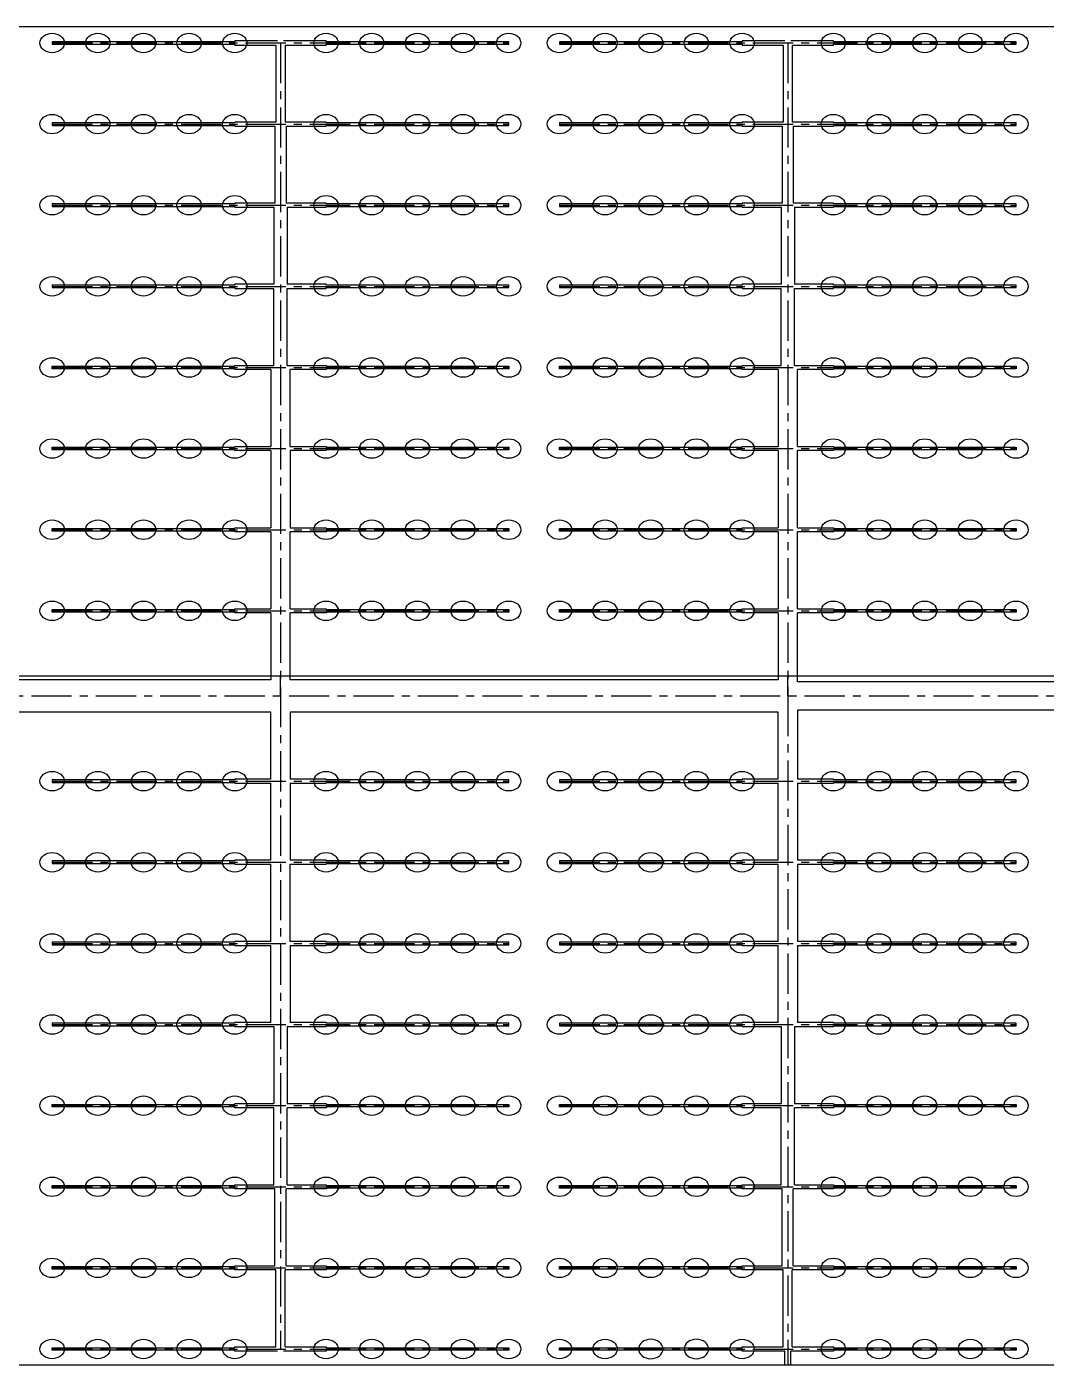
# Model space of a CAD drawing. Header units: millimetres. Extents: x 738100 to 1284508, y 138373 to 260796.
# Drawn here: x 815900 to 823938, y 175808 to 186368 of the extents above; entities that cross this region are included whole.
import ezdxf

# ---------------------------------------------------------------- set-up
doc = ezdxf.new("R2010")
doc.units = ezdxf.units.MM
doc.linetypes.add('CENTER', pattern=[50.8, 31.75, -6.35, 6.35, -6.35])
doc.layers.add('轴线', color=6, linetype='CENTER')

msp = doc.modelspace()

# ---------------------------------------------------------------- linework, layer by layer
at = {"lineweight": -3, "ltscale": 100}
for p, q in [((843900.494, 186367.633), (779900.494, 186367.633)), ((779900.494, 181247.633), (843900.494, 181247.633)), ((779900.494, 175809.486), (843900.494, 175809.486)), ((843900.494, 175807.633), (779900.494, 175807.633))]:
    msp.add_line(p, q, dxfattribs=at)
at = {"ltscale": 10}
for p, q in [((816100.494, 186249.873), (816100.494, 186229.393)), ((817540.494, 186249.873), (816100.494, 186249.873)), ((816100.494, 186229.393), (817540.494, 186229.393)), ((817876.494, 186255.633), (817540.494, 186255.633)), ((817540.494, 186255.633), (817540.494, 186249.873)), ((817540.494, 186229.393), (817540.494, 186223.633)), ((817540.494, 186223.633), (817864.494, 186223.633)), ((817864.494, 186223.633), (817864.494, 185615.633)), ((818260.494, 186255.633), (817924.494, 186255.633)), ((817936.494, 186223.633), (818260.494, 186223.633)), ((817936.494, 186223.633), (817936.494, 185615.633)), ((818260.494, 186249.873), (818260.494, 186255.633)), ((819700.494, 186249.873), (818260.494, 186249.873)), ((818260.494, 186223.633), (818260.494, 186229.393)), ((818260.494, 186229.393), (819700.494, 186229.393)), ((819700.494, 186229.393), (819700.494, 186249.873)), ((820100.494, 186249.873), (820100.494, 186229.393)), ((821540.494, 186249.873), (820100.494, 186249.873)), ((820100.494, 186229.393), (821540.494, 186229.393)), ((821876.494, 186255.633), (821540.494, 186255.633)), ((821540.494, 186255.633), (821540.494, 186249.873)), ((821540.494, 186229.393), (821540.494, 186223.633)), ((821540.494, 186223.633), (821864.494, 186223.633)), ((821864.494, 186223.633), (821864.494, 185615.633)), ((822260.494, 186255.633), (821924.494, 186255.633)), ((821936.494, 186223.633), (822260.494, 186223.633)), ((821936.494, 186223.633), (821936.494, 185615.633)), ((822260.494, 186249.873), (822260.494, 186255.633)), ((823700.494, 186249.873), (822260.494, 186249.873)), ((822260.494, 186223.633), (822260.494, 186229.393)), ((822260.494, 186229.393), (823700.494, 186229.393)), ((823700.494, 186229.393), (823700.494, 186249.873)), ((816100.494, 185609.873), (816100.494, 185589.393)), ((817540.494, 185609.873), (816100.494, 185609.873)), ((816100.494, 185589.393), (817540.494, 185589.393)), ((817864.494, 185615.633), (817540.494, 185615.633)), ((817540.494, 185615.633), (817540.494, 185609.873)), ((817540.494, 185589.393), (817540.494, 185583.633)), ((817540.494, 185583.633), (817856.494, 185583.633)), ((817856.494, 185583.633), (817856.494, 184975.633)), ((818260.494, 185615.633), (817936.494, 185615.633)), ((817944.494, 185583.633), (818260.494, 185583.633)), ((817944.494, 185583.633), (817944.494, 184975.633)), ((818260.494, 185609.873), (818260.494, 185615.633)), ((819700.494, 185609.873), (818260.494, 185609.873)), ((818260.494, 185583.633), (818260.494, 185589.393)), ((818260.494, 185589.393), (819700.494, 185589.393)), ((819700.494, 185589.393), (819700.494, 185609.873)), ((820100.494, 185609.873), (820100.494, 185589.393)), ((821540.494, 185609.873), (820100.494, 185609.873)), ((820100.494, 185589.393), (821540.494, 185589.393)), ((821864.494, 185615.633), (821540.494, 185615.633)), ((821540.494, 185615.633), (821540.494, 185609.873)), ((821540.494, 185589.393), (821540.494, 185583.633)), ((821540.494, 185583.633), (821856.494, 185583.633)), ((821856.494, 185583.633), (821856.494, 184975.633)), ((822260.494, 185615.633), (821936.494, 185615.633)), ((821944.494, 185583.633), (822260.494, 185583.633)), ((821944.494, 185583.633), (821944.494, 184975.633)), ((822260.494, 185609.873), (822260.494, 185615.633)), ((823700.494, 185609.873), (822260.494, 185609.873)), ((822260.494, 185583.633), (822260.494, 185589.393)), ((822260.494, 185589.393), (823700.494, 185589.393)), ((823700.494, 185589.393), (823700.494, 185609.873)), ((816100.494, 184969.873), (816100.494, 184949.393)), ((817540.494, 184969.873), (816100.494, 184969.873)), ((816100.494, 184949.393), (817540.494, 184949.393)), ((817856.494, 184975.633), (817540.494, 184975.633)), ((817540.494, 184975.633), (817540.494, 184969.873)), ((817540.494, 184949.393), (817540.494, 184943.633)), ((817540.494, 184943.633), (817848.494, 184943.633)), ((817848.494, 184943.633), (817848.494, 184335.633)), ((818260.494, 184975.633), (817944.494, 184975.633)), ((817952.494, 184943.633), (818260.494, 184943.633)), ((817952.494, 184943.633), (817952.494, 184335.633)), ((818260.494, 184969.873), (818260.494, 184975.633)), ((819700.494, 184969.873), (818260.494, 184969.873)), ((818260.494, 184943.633), (818260.494, 184949.393)), ((818260.494, 184949.393), (819700.494, 184949.393)), ((819700.494, 184949.393), (819700.494, 184969.873)), ((820100.494, 184969.873), (820100.494, 184949.393)), ((821540.494, 184969.873), (820100.494, 184969.873)), ((820100.494, 184949.393), (821540.494, 184949.393)), ((821856.494, 184975.633), (821540.494, 184975.633)), ((821540.494, 184975.633), (821540.494, 184969.873)), ((821540.494, 184949.393), (821540.494, 184943.633)), ((821540.494, 184943.633), (821848.494, 184943.633)), ((821848.494, 184943.633), (821848.494, 184335.633)), ((822260.494, 184975.633), (821944.494, 184975.633)), ((821952.494, 184943.633), (822260.494, 184943.633)), ((821952.494, 184943.633), (821952.494, 184335.633)), ((822260.494, 184969.873), (822260.494, 184975.633)), ((823700.494, 184969.873), (822260.494, 184969.873)), ((822260.494, 184943.633), (822260.494, 184949.393)), ((822260.494, 184949.393), (823700.494, 184949.393)), ((823700.494, 184949.393), (823700.494, 184969.873)), ((816100.494, 184329.873), (816100.494, 184309.393)), ((817540.494, 184329.873), (816100.494, 184329.873)), ((816100.494, 184309.393), (817540.494, 184309.393)), ((817848.494, 184335.633), (817540.494, 184335.633)), ((817540.494, 184335.633), (817540.494, 184329.873)), ((817540.494, 184309.393), (817540.494, 184303.633)), ((817540.494, 184303.633), (817848.494, 184303.633)), ((817848.494, 183695.633), (817848.494, 184303.633)), ((818260.494, 184335.633), (817952.494, 184335.633)), ((817952.494, 184303.633), (818260.494, 184303.633)), ((817952.494, 183695.633), (817952.494, 184303.633)), ((818260.494, 184329.873), (818260.494, 184335.633)), ((819700.494, 184329.873), (818260.494, 184329.873)), ((818260.494, 184303.633), (818260.494, 184309.393)), ((818260.494, 184309.393), (819700.494, 184309.393)), ((819700.494, 184309.393), (819700.494, 184329.873)), ((820100.494, 184329.873), (820100.494, 184309.393)), ((821540.494, 184329.873), (820100.494, 184329.873)), ((820100.494, 184309.393), (821540.494, 184309.393)), ((821848.494, 184335.633), (821540.494, 184335.633)), ((821540.494, 184335.633), (821540.494, 184329.873)), ((821540.494, 184309.393), (821540.494, 184303.633)), ((821540.494, 184303.633), (821848.494, 184303.633)), ((821848.494, 183695.633), (821848.494, 184303.633)), ((822260.494, 184335.633), (821952.494, 184335.633)), ((821952.494, 184303.633), (822260.494, 184303.633)), ((821952.494, 183695.633), (821952.494, 184303.633)), ((822260.494, 184329.873), (822260.494, 184335.633)), ((823700.494, 184329.873), (822260.494, 184329.873)), ((822260.494, 184303.633), (822260.494, 184309.393)), ((822260.494, 184309.393), (823700.494, 184309.393)), ((823700.494, 184309.393), (823700.494, 184329.873)), ((816100.494, 183669.393), (816100.494, 183689.873)), ((816100.494, 183689.873), (817540.494, 183689.873)), ((817540.494, 183669.393), (816100.494, 183669.393)), ((817540.494, 183689.873), (817540.494, 183695.633)), ((817540.494, 183695.633), (817848.494, 183695.633)), ((817540.494, 183663.633), (817540.494, 183669.393)), ((817824.494, 183663.633), (817540.494, 183663.633)), ((817824.494, 183663.633), (817824.494, 183055.633)), ((817952.494, 183695.633), (818260.494, 183695.633)), ((818260.494, 183663.633), (817976.494, 183663.633)), ((817976.494, 183055.633), (817976.494, 183663.633)), ((818260.494, 183695.633), (818260.494, 183689.873)), ((818260.494, 183689.873), (819700.494, 183689.873)), ((819700.494, 183669.393), (818260.494, 183669.393)), ((818260.494, 183669.393), (818260.494, 183663.633)), ((819700.494, 183689.873), (819700.494, 183669.393)), ((820100.494, 183669.393), (820100.494, 183689.873)), ((820100.494, 183689.873), (821540.494, 183689.873)), ((821540.494, 183669.393), (820100.494, 183669.393)), ((821540.494, 183689.873), (821540.494, 183695.633)), ((821540.494, 183695.633), (821848.494, 183695.633)), ((821540.494, 183663.633), (821540.494, 183669.393)), ((821824.494, 183663.633), (821540.494, 183663.633)), ((821824.494, 183663.633), (821824.494, 183055.633)), ((821952.494, 183695.633), (822260.494, 183695.633)), ((822260.494, 183663.633), (821976.494, 183663.633)), ((821976.494, 183055.633), (821976.494, 183663.633)), ((822260.494, 183695.633), (822260.494, 183689.873)), ((822260.494, 183689.873), (823700.494, 183689.873)), ((823700.494, 183669.393), (822260.494, 183669.393)), ((822260.494, 183669.393), (822260.494, 183663.633)), ((823700.494, 183689.873), (823700.494, 183669.393)), ((816100.494, 183029.393), (816100.494, 183049.873)), ((816100.494, 183049.873), (817540.494, 183049.873)), ((817540.494, 183029.393), (816100.494, 183029.393)), ((817540.494, 183049.873), (817540.494, 183055.633)), ((817540.494, 183055.633), (817824.494, 183055.633)), ((817540.494, 183023.633), (817540.494, 183029.393)), ((817824.494, 183023.633), (817540.494, 183023.633)), ((817824.494, 183023.633), (817824.494, 182415.633)), ((817976.494, 183055.633), (818260.494, 183055.633)), ((818260.494, 183023.633), (817976.494, 183023.633)), ((817976.494, 183023.633), (817976.494, 182415.633)), ((818260.494, 183055.633), (818260.494, 183049.873)), ((818260.494, 183049.873), (819700.494, 183049.873)), ((819700.494, 183029.393), (818260.494, 183029.393)), ((818260.494, 183029.393), (818260.494, 183023.633)), ((819700.494, 183049.873), (819700.494, 183029.393)), ((820100.494, 183029.393), (820100.494, 183049.873)), ((820100.494, 183049.873), (821540.494, 183049.873)), ((821540.494, 183029.393), (820100.494, 183029.393)), ((821540.494, 183049.873), (821540.494, 183055.633)), ((821540.494, 183055.633), (821824.494, 183055.633)), ((821540.494, 183023.633), (821540.494, 183029.393)), ((821824.494, 183023.633), (821540.494, 183023.633)), ((821824.494, 183023.633), (821824.494, 182415.633)), ((821976.494, 183055.633), (822260.494, 183055.633)), ((822260.494, 183023.633), (821976.494, 183023.633)), ((821976.494, 182415.633), (821976.494, 183023.633)), ((822260.494, 183055.633), (822260.494, 183049.873)), ((822260.494, 183049.873), (823700.494, 183049.873)), ((823700.494, 183029.393), (822260.494, 183029.393)), ((822260.494, 183029.393), (822260.494, 183023.633)), ((823700.494, 183049.873), (823700.494, 183029.393)), ((816100.494, 182389.393), (816100.494, 182409.873)), ((816100.494, 182409.873), (817540.494, 182409.873)), ((817540.494, 182389.393), (816100.494, 182389.393)), ((817540.494, 182409.873), (817540.494, 182415.633)), ((817540.494, 182415.633), (817824.494, 182415.633)), ((817540.494, 182383.633), (817540.494, 182389.393)), ((817824.494, 182383.633), (817540.494, 182383.633)), ((817824.494, 182383.633), (817824.494, 181775.633)), ((817976.494, 182415.633), (818260.494, 182415.633)), ((818260.494, 182383.633), (817976.494, 182383.633)), ((817976.494, 181775.633), (817976.494, 182383.633)), ((818260.494, 182415.633), (818260.494, 182409.873)), ((818260.494, 182409.873), (819700.494, 182409.873)), ((819700.494, 182389.393), (818260.494, 182389.393)), ((818260.494, 182389.393), (818260.494, 182383.633)), ((819700.494, 182409.873), (819700.494, 182389.393)), ((820100.494, 182389.393), (820100.494, 182409.873)), ((820100.494, 182409.873), (821540.494, 182409.873)), ((821540.494, 182389.393), (820100.494, 182389.393)), ((821540.494, 182409.873), (821540.494, 182415.633)), ((821540.494, 182415.633), (821824.494, 182415.633)), ((821540.494, 182383.633), (821540.494, 182389.393)), ((821824.494, 182383.633), (821540.494, 182383.633)), ((821824.494, 182383.633), (821824.494, 181775.633)), ((821976.494, 182415.633), (822260.494, 182415.633)), ((822260.494, 182383.633), (821976.494, 182383.633)), ((821976.494, 181775.633), (821976.494, 182383.633)), ((822260.494, 182415.633), (822260.494, 182409.873)), ((822260.494, 182409.873), (823700.494, 182409.873)), ((823700.494, 182389.393), (822260.494, 182389.393)), ((822260.494, 182389.393), (822260.494, 182383.633)), ((823700.494, 182409.873), (823700.494, 182389.393)), ((816100.494, 181749.393), (816100.494, 181769.873)), ((816100.494, 181769.873), (817540.494, 181769.873)), ((817540.494, 181749.393), (816100.494, 181749.393)), ((817540.494, 181769.873), (817540.494, 181775.633)), ((817540.494, 181775.633), (817824.494, 181775.633)), ((817540.494, 181743.633), (817540.494, 181749.393)), ((817824.494, 181743.633), (817540.494, 181743.633)), ((817824.494, 181743.633), (817824.494, 181215.633)), ((817976.494, 181775.633), (818260.494, 181775.633)), ((818260.494, 181743.633), (817976.494, 181743.633)), ((817976.494, 181215.633), (817976.494, 181743.633)), ((818260.494, 181775.633), (818260.494, 181769.873)), ((818260.494, 181769.873), (819700.494, 181769.873)), ((819700.494, 181749.393), (818260.494, 181749.393)), ((818260.494, 181749.393), (818260.494, 181743.633)), ((819700.494, 181769.873), (819700.494, 181749.393)), ((820100.494, 181749.393), (820100.494, 181769.873)), ((820100.494, 181769.873), (821540.494, 181769.873)), ((821540.494, 181749.393), (820100.494, 181749.393)), ((821540.494, 181769.873), (821540.494, 181775.633)), ((821540.494, 181775.633), (821824.494, 181775.633)), ((821540.494, 181743.633), (821540.494, 181749.393)), ((821824.494, 181743.633), (821540.494, 181743.633)), ((821824.494, 181743.633), (821824.494, 181215.633)), ((821976.494, 181775.633), (822260.494, 181775.633)), ((822260.494, 181743.633), (821976.494, 181743.633)), ((821976.494, 181199.633), (821976.494, 181743.633)), ((822260.494, 181775.633), (822260.494, 181769.873)), ((822260.494, 181769.873), (823700.494, 181769.873)), ((823700.494, 181749.393), (822260.494, 181749.393)), ((822260.494, 181749.393), (822260.494, 181743.633)), ((823700.494, 181769.873), (823700.494, 181749.393)), ((817824.494, 181215.633), (813976.494, 181215.633)), ((817824.494, 181247.633), (817824.494, 181215.633)), ((817976.494, 181215.633), (817976.494, 181247.633)), ((821824.494, 181215.633), (817976.494, 181215.633)), ((821824.494, 181247.633), (821824.494, 181215.633)), ((821976.494, 181199.633), (821976.494, 181247.633)), ((825900.494, 181199.633), (821976.494, 181199.633)), ((817824.494, 180959.633), (813976.494, 180959.633)), ((817824.494, 180431.633), (817824.494, 180959.633)), ((817976.494, 180959.633), (817976.494, 180431.633)), ((821824.494, 180959.633), (817976.494, 180959.633)), ((821824.494, 180431.633), (821824.494, 180959.633)), ((821976.494, 180975.633), (821976.494, 180431.633)), ((825900.494, 180975.633), (821976.494, 180975.633)), ((816100.494, 180425.873), (816100.494, 180405.393)), ((817540.494, 180425.873), (816100.494, 180425.873)), ((816100.494, 180405.393), (817540.494, 180405.393)), ((817824.494, 180431.633), (817540.494, 180431.633)), ((817540.494, 180431.633), (817540.494, 180425.873)), ((817540.494, 180405.393), (817540.494, 180399.633)), ((817540.494, 180399.633), (817824.494, 180399.633)), ((817824.494, 179791.633), (817824.494, 180399.633)), ((818260.494, 180431.633), (817976.494, 180431.633)), ((817976.494, 180399.633), (818260.494, 180399.633)), ((817976.494, 180399.633), (817976.494, 179791.633)), ((818260.494, 180425.873), (818260.494, 180431.633)), ((819700.494, 180425.873), (818260.494, 180425.873)), ((818260.494, 180399.633), (818260.494, 180405.393)), ((818260.494, 180405.393), (819700.494, 180405.393)), ((819700.494, 180405.393), (819700.494, 180425.873)), ((820100.494, 180425.873), (820100.494, 180405.393)), ((821540.494, 180425.873), (820100.494, 180425.873)), ((820100.494, 180405.393), (821540.494, 180405.393)), ((821824.494, 180431.633), (821540.494, 180431.633)), ((821540.494, 180431.633), (821540.494, 180425.873)), ((821540.494, 180405.393), (821540.494, 180399.633)), ((821540.494, 180399.633), (821824.494, 180399.633)), ((821824.494, 179791.633), (821824.494, 180399.633)), ((822260.494, 180431.633), (821976.494, 180431.633)), ((821976.494, 180399.633), (822260.494, 180399.633)), ((821976.494, 180399.633), (821976.494, 179791.633)), ((822260.494, 180425.873), (822260.494, 180431.633)), ((823700.494, 180425.873), (822260.494, 180425.873)), ((822260.494, 180399.633), (822260.494, 180405.393)), ((822260.494, 180405.393), (823700.494, 180405.393)), ((823700.494, 180405.393), (823700.494, 180425.873)), ((816100.494, 179785.873), (816100.494, 179765.393)), ((817540.494, 179785.873), (816100.494, 179785.873)), ((816100.494, 179765.393), (817540.494, 179765.393)), ((817824.494, 179791.633), (817540.494, 179791.633)), ((817540.494, 179791.633), (817540.494, 179785.873)), ((817540.494, 179765.393), (817540.494, 179759.633)), ((817540.494, 179759.633), (817824.494, 179759.633)), ((817824.494, 179151.633), (817824.494, 179759.633)), ((818260.494, 179791.633), (817976.494, 179791.633)), ((817976.494, 179759.633), (818260.494, 179759.633)), ((817976.494, 179151.633), (817976.494, 179759.633)), ((818260.494, 179785.873), (818260.494, 179791.633)), ((819700.494, 179785.873), (818260.494, 179785.873)), ((818260.494, 179759.633), (818260.494, 179765.393)), ((818260.494, 179765.393), (819700.494, 179765.393)), ((819700.494, 179765.393), (819700.494, 179785.873)), ((820100.494, 179785.873), (820100.494, 179765.393)), ((821540.494, 179785.873), (820100.494, 179785.873)), ((820100.494, 179765.393), (821540.494, 179765.393)), ((821824.494, 179791.633), (821540.494, 179791.633)), ((821540.494, 179791.633), (821540.494, 179785.873)), ((821540.494, 179765.393), (821540.494, 179759.633)), ((821540.494, 179759.633), (821824.494, 179759.633)), ((821824.494, 179151.633), (821824.494, 179759.633)), ((822260.494, 179791.633), (821976.494, 179791.633)), ((821976.494, 179759.633), (822260.494, 179759.633)), ((821976.494, 179759.633), (821976.494, 179151.633)), ((822260.494, 179785.873), (822260.494, 179791.633)), ((823700.494, 179785.873), (822260.494, 179785.873)), ((822260.494, 179759.633), (822260.494, 179765.393)), ((822260.494, 179765.393), (823700.494, 179765.393)), ((823700.494, 179765.393), (823700.494, 179785.873)), ((816100.494, 179145.873), (816100.494, 179125.393)), ((817540.494, 179145.873), (816100.494, 179145.873)), ((816100.494, 179125.393), (817540.494, 179125.393)), ((817824.494, 179151.633), (817540.494, 179151.633)), ((817540.494, 179151.633), (817540.494, 179145.873)), ((817540.494, 179125.393), (817540.494, 179119.633)), ((817540.494, 179119.633), (817824.494, 179119.633)), ((817824.494, 178511.633), (817824.494, 179119.633)), ((818260.494, 179151.633), (817976.494, 179151.633)), ((817976.494, 179119.633), (818260.494, 179119.633)), ((817976.494, 179119.633), (817976.494, 178511.633)), ((818260.494, 179145.873), (818260.494, 179151.633)), ((819700.494, 179145.873), (818260.494, 179145.873)), ((818260.494, 179119.633), (818260.494, 179125.393)), ((818260.494, 179125.393), (819700.494, 179125.393)), ((819700.494, 179125.393), (819700.494, 179145.873)), ((820100.494, 179145.873), (820100.494, 179125.393)), ((821540.494, 179145.873), (820100.494, 179145.873)), ((820100.494, 179125.393), (821540.494, 179125.393)), ((821824.494, 179151.633), (821540.494, 179151.633)), ((821540.494, 179151.633), (821540.494, 179145.873)), ((821540.494, 179125.393), (821540.494, 179119.633)), ((821540.494, 179119.633), (821824.494, 179119.633)), ((821824.494, 178511.633), (821824.494, 179119.633)), ((822260.494, 179151.633), (821976.494, 179151.633)), ((821976.494, 179119.633), (822260.494, 179119.633)), ((821976.494, 179119.633), (821976.494, 178511.633)), ((822260.494, 179145.873), (822260.494, 179151.633)), ((823700.494, 179145.873), (822260.494, 179145.873)), ((822260.494, 179119.633), (822260.494, 179125.393)), ((822260.494, 179125.393), (823700.494, 179125.393)), ((823700.494, 179125.393), (823700.494, 179145.873)), ((816100.494, 178505.873), (816100.494, 178485.393)), ((817540.494, 178505.873), (816100.494, 178505.873)), ((816100.494, 178485.393), (817540.494, 178485.393)), ((817824.494, 178511.633), (817540.494, 178511.633)), ((817540.494, 178511.633), (817540.494, 178505.873)), ((817540.494, 178485.393), (817540.494, 178479.633)), ((817540.494, 178479.633), (817848.494, 178479.633)), ((817848.494, 178479.633), (817848.494, 177871.633)), ((817952.494, 178479.633), (818260.494, 178479.633)), ((817952.494, 178479.633), (817952.494, 177871.633)), ((818260.494, 178511.633), (817976.494, 178511.633)), ((818260.494, 178505.873), (818260.494, 178511.633)), ((819700.494, 178505.873), (818260.494, 178505.873)), ((818260.494, 178479.633), (818260.494, 178485.393)), ((818260.494, 178485.393), (819700.494, 178485.393)), ((819700.494, 178485.393), (819700.494, 178505.873)), ((820100.494, 178505.873), (820100.494, 178485.393)), ((821540.494, 178505.873), (820100.494, 178505.873)), ((820100.494, 178485.393), (821540.494, 178485.393)), ((821824.494, 178511.633), (821540.494, 178511.633)), ((821540.494, 178511.633), (821540.494, 178505.873)), ((821540.494, 178485.393), (821540.494, 178479.633)), ((821540.494, 178479.633), (821848.494, 178479.633)), ((821848.494, 178479.633), (821848.494, 177871.633)), ((821952.494, 178479.633), (822260.494, 178479.633)), ((821952.494, 178479.633), (821952.494, 177871.633)), ((822260.494, 178511.633), (821976.494, 178511.633)), ((822260.494, 178505.873), (822260.494, 178511.633)), ((823700.494, 178505.873), (822260.494, 178505.873)), ((822260.494, 178479.633), (822260.494, 178485.393)), ((822260.494, 178485.393), (823700.494, 178485.393)), ((823700.494, 178485.393), (823700.494, 178505.873)), ((816100.494, 177845.393), (816100.494, 177865.873)), ((816100.494, 177865.873), (817540.494, 177865.873)), ((817540.494, 177845.393), (816100.494, 177845.393)), ((817540.494, 177865.873), (817540.494, 177871.633)), ((817540.494, 177871.633), (817848.494, 177871.633)), ((817540.494, 177839.633), (817540.494, 177845.393)), ((817848.494, 177839.633), (817540.494, 177839.633)), ((817848.494, 177231.633), (817848.494, 177839.633)), ((817952.494, 177871.633), (818260.494, 177871.633)), ((818260.494, 177839.633), (817952.494, 177839.633)), ((817952.494, 177231.633), (817952.494, 177839.633)), ((818260.494, 177871.633), (818260.494, 177865.873)), ((818260.494, 177865.873), (819700.494, 177865.873)), ((819700.494, 177845.393), (818260.494, 177845.393)), ((818260.494, 177845.393), (818260.494, 177839.633)), ((819700.494, 177865.873), (819700.494, 177845.393)), ((820100.494, 177845.393), (820100.494, 177865.873)), ((820100.494, 177865.873), (821540.494, 177865.873)), ((821540.494, 177845.393), (820100.494, 177845.393)), ((821540.494, 177865.873), (821540.494, 177871.633)), ((821540.494, 177871.633), (821848.494, 177871.633)), ((821540.494, 177839.633), (821540.494, 177845.393)), ((821848.494, 177839.633), (821540.494, 177839.633)), ((821848.494, 177231.633), (821848.494, 177839.633)), ((821952.494, 177871.633), (822260.494, 177871.633)), ((822260.494, 177839.633), (821952.494, 177839.633)), ((821952.494, 177231.633), (821952.494, 177839.633)), ((822260.494, 177871.633), (822260.494, 177865.873)), ((822260.494, 177865.873), (823700.494, 177865.873)), ((823700.494, 177845.393), (822260.494, 177845.393)), ((822260.494, 177845.393), (822260.494, 177839.633)), ((823700.494, 177865.873), (823700.494, 177845.393)), ((816100.494, 177205.393), (816100.494, 177225.873)), ((816100.494, 177225.873), (817540.494, 177225.873)), ((817540.494, 177205.393), (816100.494, 177205.393)), ((817540.494, 177225.873), (817540.494, 177231.633)), ((817540.494, 177231.633), (817848.494, 177231.633)), ((817540.494, 177199.633), (817540.494, 177205.393)), ((817856.494, 177199.633), (817540.494, 177199.633)), ((817856.494, 176591.633), (817856.494, 177199.633)), ((818260.494, 177199.633), (817944.494, 177199.633)), ((817944.494, 176591.633), (817944.494, 177199.633)), ((817952.494, 177231.633), (818260.494, 177231.633)), ((818260.494, 177231.633), (818260.494, 177225.873)), ((818260.494, 177225.873), (819700.494, 177225.873)), ((819700.494, 177205.393), (818260.494, 177205.393)), ((818260.494, 177205.393), (818260.494, 177199.633)), ((819700.494, 177225.873), (819700.494, 177205.393)), ((820100.494, 177205.393), (820100.494, 177225.873)), ((820100.494, 177225.873), (821540.494, 177225.873)), ((821540.494, 177205.393), (820100.494, 177205.393)), ((821540.494, 177225.873), (821540.494, 177231.633)), ((821540.494, 177231.633), (821848.494, 177231.633)), ((821540.494, 177199.633), (821540.494, 177205.393)), ((821856.494, 177199.633), (821540.494, 177199.633)), ((821856.494, 176591.633), (821856.494, 177199.633)), ((822260.494, 177199.633), (821944.494, 177199.633)), ((821944.494, 176591.633), (821944.494, 177199.633)), ((821952.494, 177231.633), (822260.494, 177231.633)), ((822260.494, 177231.633), (822260.494, 177225.873)), ((822260.494, 177225.873), (823700.494, 177225.873)), ((823700.494, 177205.393), (822260.494, 177205.393)), ((822260.494, 177205.393), (822260.494, 177199.633)), ((823700.494, 177225.873), (823700.494, 177205.393)), ((816100.494, 176565.393), (816100.494, 176585.873)), ((816100.494, 176585.873), (817540.494, 176585.873)), ((817540.494, 176565.393), (816100.494, 176565.393)), ((817540.494, 176585.873), (817540.494, 176591.633)), ((817540.494, 176591.633), (817856.494, 176591.633)), ((817540.494, 176559.633), (817540.494, 176565.393)), ((817944.494, 176591.633), (818260.494, 176591.633)), ((818260.494, 176591.633), (818260.494, 176585.873)), ((818260.494, 176585.873), (819700.494, 176585.873)), ((819700.494, 176565.393), (818260.494, 176565.393)), ((818260.494, 176565.393), (818260.494, 176559.633)), ((819700.494, 176585.873), (819700.494, 176565.393)), ((820100.494, 176565.393), (820100.494, 176585.873)), ((820100.494, 176585.873), (821540.494, 176585.873)), ((821540.494, 176565.393), (820100.494, 176565.393)), ((821540.494, 176585.873), (821540.494, 176591.633)), ((821540.494, 176591.633), (821856.494, 176591.633)), ((821540.494, 176559.633), (821540.494, 176565.393)), ((821944.494, 176591.633), (822260.494, 176591.633)), ((822260.494, 176591.633), (822260.494, 176585.873)), ((822260.494, 176585.873), (823700.494, 176585.873)), ((823700.494, 176565.393), (822260.494, 176565.393)), ((822260.494, 176565.393), (822260.494, 176559.633)), ((823700.494, 176585.873), (823700.494, 176565.393)), ((817864.494, 176559.633), (817540.494, 176559.633)), ((817864.494, 175951.633), (817864.494, 176559.633)), ((818260.494, 176559.633), (817936.494, 176559.633)), ((817936.494, 175951.633), (817936.494, 176559.633)), ((821864.494, 176559.633), (821540.494, 176559.633)), ((821864.494, 175951.633), (821864.494, 176559.633)), ((822260.494, 176559.633), (821936.494, 176559.633)), ((821936.494, 175951.633), (821936.494, 176559.633)), ((816100.494, 175925.393), (816100.494, 175945.873)), ((816100.494, 175945.873), (817540.494, 175945.873)), ((817540.494, 175945.873), (817540.494, 175951.633)), ((817540.494, 175951.633), (817864.494, 175951.633)), ((817936.494, 175951.633), (818260.494, 175951.633)), ((818260.494, 175951.633), (818260.494, 175945.873)), ((818260.494, 175945.873), (819700.494, 175945.873)), ((819700.494, 175945.873), (819700.494, 175925.393)), ((820100.494, 175925.393), (820100.494, 175945.873)), ((820100.494, 175945.873), (821540.494, 175945.873)), ((821540.494, 175945.873), (821540.494, 175951.633)), ((821540.494, 175951.633), (821864.494, 175951.633)), ((821936.494, 175951.633), (822260.494, 175951.633)), ((822260.494, 175951.633), (822260.494, 175945.873)), ((822260.494, 175945.873), (823700.494, 175945.873)), ((823700.494, 175945.873), (823700.494, 175925.393)), ((817540.494, 175925.393), (816100.494, 175925.393)), ((817540.494, 175919.633), (817540.494, 175925.393)), ((817876.494, 175919.633), (817540.494, 175919.633)), ((818260.494, 175919.633), (817924.494, 175919.633)), ((819700.494, 175925.393), (818260.494, 175925.393)), ((818260.494, 175925.393), (818260.494, 175919.633)), ((821540.494, 175925.393), (820100.494, 175925.393)), ((821540.494, 175919.633), (821540.494, 175925.393)), ((821876.494, 175919.633), (821540.494, 175919.633)), ((821876.494, 175807.633), (821876.494, 175919.633)), ((821924.494, 175807.633), (821924.494, 175919.633)), ((822260.494, 175919.633), (821924.494, 175919.633)), ((823700.494, 175925.393), (822260.494, 175925.393)), ((822260.494, 175925.393), (822260.494, 175919.633))]:
    msp.add_line(p, q, dxfattribs=at)
for centre in [(816100.494, 186239.633), (816460.494, 186239.633), (816820.494, 186239.633), (817180.494, 186239.633), (817540.494, 186239.633), (818260.494, 186239.633), (818620.494, 186239.633), (818980.494, 186239.633), (819340.494, 186239.633), (819700.494, 186239.633), (820100.494, 186239.633), (820460.494, 186239.633), (820820.494, 186239.633), (821180.494, 186239.633), (821540.494, 186239.633), (822260.494, 186239.633), (822620.494, 186239.633), (822980.494, 186239.633), (823340.494, 186239.633), (823700.494, 186239.633), (816100.494, 185599.633), (816460.494, 185599.633), (816820.494, 185599.633), (817180.494, 185599.633), (817540.494, 185599.633), (818260.494, 185599.633), (818620.494, 185599.633), (818980.494, 185599.633), (819340.494, 185599.633), (819700.494, 185599.633), (820100.494, 185599.633), (820460.494, 185599.633), (820820.494, 185599.633), (821180.494, 185599.633), (821540.494, 185599.633), (822260.494, 185599.633), (822620.494, 185599.633), (822980.494, 185599.633), (823340.494, 185599.633), (823700.494, 185599.633), (816100.494, 184959.633), (816460.494, 184959.633), (816820.494, 184959.633), (817180.494, 184959.633), (817540.494, 184959.633), (818260.494, 184959.633), (818620.494, 184959.633), (818980.494, 184959.633), (819340.494, 184959.633), (819700.494, 184959.633), (820100.494, 184959.633), (820460.494, 184959.633), (820820.494, 184959.633), (821180.494, 184959.633), (821540.494, 184959.633), (822260.494, 184959.633), (822620.494, 184959.633), (822980.494, 184959.633), (823340.494, 184959.633), (823700.494, 184959.633), (816100.494, 184319.633), (816460.494, 184319.633), (816820.494, 184319.633), (817180.494, 184319.633), (817540.494, 184319.633), (818260.494, 184319.633), (818620.494, 184319.633), (818980.494, 184319.633), (819340.494, 184319.633), (819700.494, 184319.633), (820100.494, 184319.633), (820460.494, 184319.633), (820820.494, 184319.633), (821180.494, 184319.633), (821540.494, 184319.633), (822260.494, 184319.633), (822620.494, 184319.633), (822980.494, 184319.633), (823340.494, 184319.633), (823700.494, 184319.633), (816100.494, 183679.633), (816460.494, 183679.633), (816820.494, 183679.633), (817180.494, 183679.633), (817540.494, 183679.633), (818260.494, 183679.633), (818620.494, 183679.633), (818980.494, 183679.633), (819340.494, 183679.633), (819700.494, 183679.633), (820100.494, 183679.633), (820460.494, 183679.633), (820820.494, 183679.633), (821180.494, 183679.633), (821540.494, 183679.633), (822260.494, 183679.633), (822620.494, 183679.633), (822980.494, 183679.633), (823340.494, 183679.633), (823700.494, 183679.633), (816100.494, 183039.633), (816460.494, 183039.633), (816820.494, 183039.633), (817180.494, 183039.633), (817540.494, 183039.633), (818260.494, 183039.633), (818620.494, 183039.633), (818980.494, 183039.633), (819340.494, 183039.633), (819700.494, 183039.633), (820100.494, 183039.633), (820460.494, 183039.633), (820820.494, 183039.633), (821180.494, 183039.633), (821540.494, 183039.633), (822260.494, 183039.633), (822620.494, 183039.633), (822980.494, 183039.633), (823340.494, 183039.633), (823700.494, 183039.633), (816100.494, 182399.633), (816460.494, 182399.633), (816820.494, 182399.633), (817180.494, 182399.633), (817540.494, 182399.633), (818260.494, 182399.633), (818620.494, 182399.633), (818980.494, 182399.633), (819340.494, 182399.633), (819700.494, 182399.633), (820100.494, 182399.633), (820460.494, 182399.633), (820820.494, 182399.633), (821180.494, 182399.633), (821540.494, 182399.633), (822260.494, 182399.633), (822620.494, 182399.633), (822980.494, 182399.633), (823340.494, 182399.633), (823700.494, 182399.633), (816100.494, 181759.633), (816460.494, 181759.633), (816820.494, 181759.633), (817180.494, 181759.633), (817540.494, 181759.633), (818260.494, 181759.633), (818620.494, 181759.633), (818980.494, 181759.633), (819340.494, 181759.633), (819700.494, 181759.633), (820100.494, 181759.633), (820460.494, 181759.633), (820820.494, 181759.633), (821180.494, 181759.633), (821540.494, 181759.633), (822260.494, 181759.633), (822620.494, 181759.633), (822980.494, 181759.633), (823340.494, 181759.633), (823700.494, 181759.633), (816100.494, 180415.633), (816460.494, 180415.633), (816820.494, 180415.633), (817180.494, 180415.633), (817540.494, 180415.633), (818260.494, 180415.633), (818620.494, 180415.633), (818980.494, 180415.633), (819340.494, 180415.633), (819700.494, 180415.633), (820100.494, 180415.633), (820460.494, 180415.633), (820820.494, 180415.633), (821180.494, 180415.633), (821540.494, 180415.633), (822260.494, 180415.633), (822620.494, 180415.633), (822980.494, 180415.633), (823340.494, 180415.633), (823700.494, 180415.633), (816100.494, 179775.633), (816460.494, 179775.633), (816820.494, 179775.633), (817180.494, 179775.633), (817540.494, 179775.633), (818260.494, 179775.633), (818620.494, 179775.633), (818980.494, 179775.633), (819340.494, 179775.633), (819700.494, 179775.633), (820100.494, 179775.633), (820460.494, 179775.633), (820820.494, 179775.633), (821180.494, 179775.633), (821540.494, 179775.633), (822260.494, 179775.633), (822620.494, 179775.633), (822980.494, 179775.633), (823340.494, 179775.633), (823700.494, 179775.633), (816100.494, 179135.633), (816460.494, 179135.633), (816820.494, 179135.633), (817180.494, 179135.633), (817540.494, 179135.633), (818260.494, 179135.633), (818620.494, 179135.633), (818980.494, 179135.633), (819340.494, 179135.633), (819700.494, 179135.633), (820100.494, 179135.633), (820460.494, 179135.633), (820820.494, 179135.633), (821180.494, 179135.633), (821540.494, 179135.633), (822260.494, 179135.633), (822620.494, 179135.633), (822980.494, 179135.633), (823340.494, 179135.633), (823700.494, 179135.633), (816100.494, 178495.633), (816460.494, 178495.633), (816820.494, 178495.633), (817180.494, 178495.633), (817540.494, 178495.633), (818260.494, 178495.633), (818620.494, 178495.633), (818980.494, 178495.633), (819340.494, 178495.633), (819700.494, 178495.633), (820100.494, 178495.633), (820460.494, 178495.633), (820820.494, 178495.633), (821180.494, 178495.633), (821540.494, 178495.633), (822260.494, 178495.633), (822620.494, 178495.633), (822980.494, 178495.633), (823340.494, 178495.633), (823700.494, 178495.633), (816100.494, 177855.633), (816460.494, 177855.633), (816820.494, 177855.633), (817180.494, 177855.633), (817540.494, 177855.633), (818260.494, 177855.633), (818620.494, 177855.633), (818980.494, 177855.633), (819340.494, 177855.633), (819700.494, 177855.633), (820100.494, 177855.633), (820460.494, 177855.633), (820820.494, 177855.633), (821180.494, 177855.633), (821540.494, 177855.633), (822260.494, 177855.633), (822620.494, 177855.633), (822980.494, 177855.633), (823340.494, 177855.633), (823700.494, 177855.633), (816100.494, 177215.633), (816460.494, 177215.633), (816820.494, 177215.633), (817180.494, 177215.633), (817540.494, 177215.633), (818260.494, 177215.633), (818620.494, 177215.633), (818980.494, 177215.633), (819340.494, 177215.633), (819700.494, 177215.633), (820100.494, 177215.633), (820460.494, 177215.633), (820820.494, 177215.633), (821180.494, 177215.633), (821540.494, 177215.633), (822260.494, 177215.633), (822620.494, 177215.633), (822980.494, 177215.633), (823340.494, 177215.633), (823700.494, 177215.633), (816100.494, 176575.633), (816460.494, 176575.633), (816820.494, 176575.633), (817180.494, 176575.633), (817540.494, 176575.633), (818260.494, 176575.633), (818620.494, 176575.633), (818980.494, 176575.633), (819340.494, 176575.633), (819700.494, 176575.633), (820100.494, 176575.633), (820460.494, 176575.633), (820820.494, 176575.633), (821180.494, 176575.633), (821540.494, 176575.633), (822260.494, 176575.633), (822620.494, 176575.633), (822980.494, 176575.633), (823340.494, 176575.633), (823700.494, 176575.633), (816100.494, 175935.633), (816460.494, 175935.633), (816820.494, 175935.633), (817180.494, 175935.633), (817540.494, 175935.633), (818260.494, 175935.633), (818620.494, 175935.633), (818980.494, 175935.633), (819340.494, 175935.633), (819700.494, 175935.633), (820100.494, 175935.633), (820460.494, 175935.633), (821540.494, 175935.633), (822260.494, 175935.633), (822620.494, 175935.633), (822980.494, 175935.633), (823340.494, 175935.633), (823700.494, 175935.633)]:
    msp.add_ellipse(centre, major_axis=(-96, 0), ratio=0.8, start_param=3.141592654, end_param=9.424777961, dxfattribs=at)
at = {"ltscale": 10, "extrusion": (0, 0, -1)}
for centre in [(820820.494, 175935.633), (821180.494, 175935.633)]:
    msp.add_ellipse(centre, major_axis=(96, 0), ratio=0.8, start_param=3.141592654, end_param=9.424777961, dxfattribs=at)
at = {"layer": '轴线', "ltscale": 10}
for p, q in [((816100.494, 186239.633), (819700.494, 186239.633)), ((816100.494, 186239.633), (819700.494, 186239.633)), ((817900.494, 186239.633), (817900.494, 175935.633)), ((820100.494, 186239.633), (823700.494, 186239.633)), ((820100.494, 186239.633), (823700.494, 186239.633)), ((821900.494, 186239.633), (821900.494, 181087.633)), ((816100.494, 185599.633), (819700.494, 185599.633)), ((816100.494, 185599.633), (819700.494, 185599.633)), ((820100.494, 185599.633), (823700.494, 185599.633)), ((820100.494, 185599.633), (823700.494, 185599.633)), ((816100.494, 184959.633), (819700.494, 184959.633)), ((816100.494, 184959.633), (819700.494, 184959.633)), ((820100.494, 184959.633), (823700.494, 184959.633)), ((820100.494, 184959.633), (823700.494, 184959.633)), ((816100.494, 184319.633), (819700.494, 184319.633)), ((816100.494, 184319.633), (819700.494, 184319.633)), ((820100.494, 184319.633), (823700.494, 184319.633)), ((820100.494, 184319.633), (823700.494, 184319.633)), ((816100.494, 183679.633), (819700.494, 183679.633)), ((816100.494, 183679.633), (819700.494, 183679.633)), ((820100.494, 183679.633), (823700.494, 183679.633)), ((820100.494, 183679.633), (823700.494, 183679.633)), ((816100.494, 183039.633), (819700.494, 183039.633)), ((816100.494, 183039.633), (819700.494, 183039.633)), ((820100.494, 183039.633), (823700.494, 183039.633)), ((820100.494, 183039.633), (823700.494, 183039.633)), ((816100.494, 182399.633), (819700.494, 182399.633)), ((816100.494, 182399.633), (819700.494, 182399.633)), ((820100.494, 182399.633), (823700.494, 182399.633)), ((820100.494, 182399.633), (823700.494, 182399.633)), ((816100.494, 181759.633), (819700.494, 181759.633)), ((820100.494, 181759.633), (823700.494, 181759.633)), ((817900.494, 181087.633), (817900.494, 181247.633)), ((821900.494, 181087.633), (821900.494, 181247.633)), ((781900.494, 181087.633), (841900.494, 181087.633)), ((821900.494, 181087.633), (821900.494, 175807.633)), ((816100.494, 180415.633), (819700.494, 180415.633)), ((820100.494, 180415.633), (823700.494, 180415.633)), ((816100.494, 179775.633), (819700.494, 179775.633)), ((816100.494, 179775.633), (819700.494, 179775.633)), ((820100.494, 179775.633), (823700.494, 179775.633)), ((820100.494, 179775.633), (823700.494, 179775.633)), ((816100.494, 179135.633), (819700.494, 179135.633)), ((816100.494, 179135.633), (819700.494, 179135.633)), ((820100.494, 179135.633), (823700.494, 179135.633)), ((820100.494, 179135.633), (823700.494, 179135.633)), ((816100.494, 178495.633), (819700.494, 178495.633)), ((816100.494, 178495.633), (819700.494, 178495.633)), ((820100.494, 178495.633), (823700.494, 178495.633)), ((820100.494, 178495.633), (823700.494, 178495.633)), ((816100.494, 177855.633), (819700.494, 177855.633)), ((816100.494, 177855.633), (819700.494, 177855.633)), ((820100.494, 177855.633), (823700.494, 177855.633)), ((820100.494, 177855.633), (823700.494, 177855.633)), ((816100.494, 177215.633), (819700.494, 177215.633)), ((816100.494, 177215.633), (819700.494, 177215.633)), ((820100.494, 177215.633), (823700.494, 177215.633)), ((820100.494, 177215.633), (823700.494, 177215.633)), ((816100.494, 176575.633), (819700.494, 176575.633)), ((816100.494, 176575.633), (819700.494, 176575.633)), ((820100.494, 176575.633), (823700.494, 176575.633)), ((820100.494, 176575.633), (823700.494, 176575.633)), ((816100.494, 175935.633), (819700.494, 175935.633)), ((816100.494, 175935.633), (819700.494, 175935.633)), ((820100.494, 175935.633), (823700.494, 175935.633)), ((820100.494, 175935.633), (823700.494, 175935.633))]:
    msp.add_line(p, q, dxfattribs=at)

doc.saveas('drawing.dxf')
